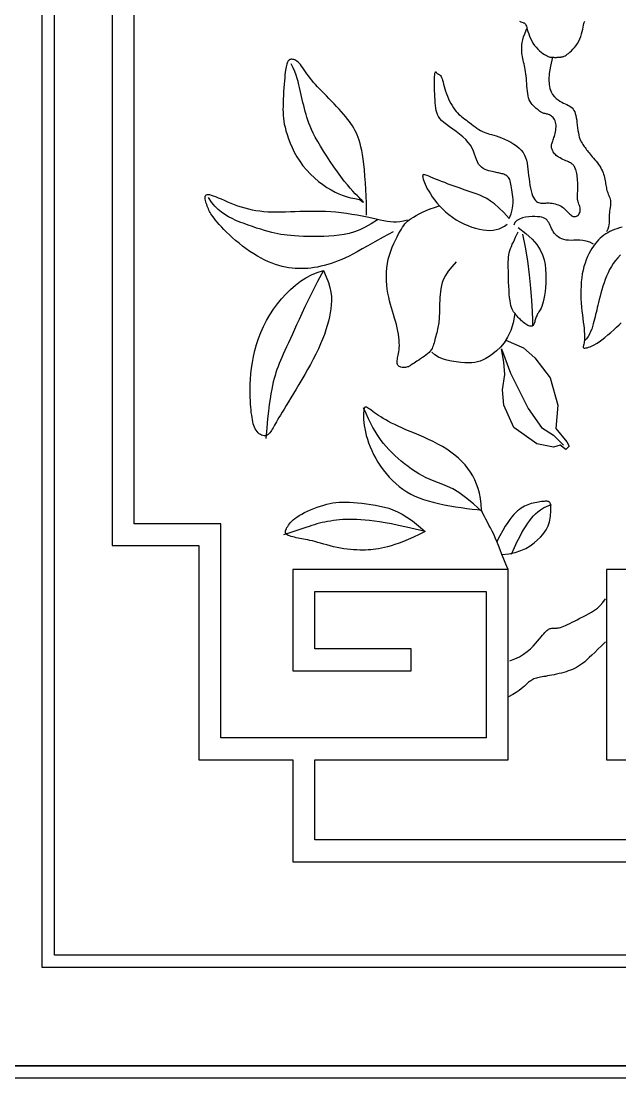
# Model space of a CAD drawing. Extents: x -66030 to 95157, y -13132 to 45879.
# Drawn here: x -26360 to -26171.2, y 31865.1 to 32198.7 of the extents above; entities that cross this region are included whole.
import ezdxf

# ---------------------------------------------------------------- set-up
doc = ezdxf.new("R2010")
doc.units = 0
doc.header["$LTSCALE"] = 100
doc.header["$MEASUREMENT"] = 0
for name, color, linetype in [('3', 11, 'CONTINUOUS'), ('4', 121, 'CONTINUOUS'), ('7', 105, 'CONTINUOUS')]:
    doc.layers.add(name, color=color, linetype=linetype)

msp = doc.modelspace()

# ---------------------------------------------------------------- linework, layer by layer
at = {"layer": '3', "color": 2}
msp.add_line((-66009.4, 31868.93), (90872.97, 31868.93), dxfattribs=at)
at = {"layer": '3'}
msp.add_lwpolyline([(-26380.33, 32792.15), (-26380.33, 31868.98), (-26003.03, 31868.98), (-26003.03, 32804.33)], dxfattribs=at)
msp.add_lwpolyline([(-26349.53, 31903.86), (-26349.53, 32585.08), (-26033.83, 32585.08), (-26033.83, 31903.86)], close=True, dxfattribs=at)
at = {"layer": '4'}
msp.add_lwpolyline([(-26384.18, 32793.48), (-26384.18, 31865.13), (-25999.18, 31865.13), (-25999.18, 32803.18)], dxfattribs=at)
msp.add_lwpolyline([(-26353.38, 31900.01), (-26353.38, 32588.93), (-26029.98, 32588.93), (-26029.98, 31900.01)], close=True, dxfattribs=at)
at = {"layer": '7'}
for points in [[(-26331.29, 32232.79), (-26331.29, 32033.12), (-26303.98, 32033.12), (-26303.98, 31965.48), (-26274.37, 31965.48), (-26274.37, 31933.28), (-26109, 31933.28), (-26109, 31965.48), (-26079.39, 31965.48), (-26079.39, 32033.12), (-26052.07, 32033.12), (-26052.07, 32232.79)], [(-26115.93, 31940.21), (-26267.44, 31940.21), (-26267.44, 31965.48), (-26206.45, 31965.48), (-26206.45, 32025.61), (-26274.37, 32025.61), (-26274.37, 31993.63), (-26237.02, 31993.63), (-26237.02, 32000.56), (-26267.44, 32000.56), (-26267.44, 32018.68), (-26213.38, 32018.68), (-26213.38, 31972.41), (-26297.05, 31972.41), (-26297.05, 32040.05), (-26324.36, 32040.05), (-26324.36, 32225.86)], [(-26206.05, 32136.34), (-26205.5, 32137.83), (-26205.13, 32139.15), (-26204.92, 32140.32), (-26204.83, 32141.37), (-26204.84, 32142.32), (-26204.91, 32143.17), (-26205.03, 32143.95), (-26205.15, 32144.68), (-26205.26, 32145.37), (-26205.36, 32146.03), (-26205.46, 32146.64), (-26205.56, 32147.21), (-26205.66, 32147.73), (-26205.79, 32148.21), (-26205.93, 32148.64), (-26206.11, 32149.01), (-26206.33, 32149.33), (-26206.57, 32149.61), (-26206.85, 32149.84), (-26207.14, 32150.03), (-26207.46, 32150.19), (-26207.78, 32150.32), (-26208.11, 32150.43), (-26208.44, 32150.52), (-26208.76, 32150.61), (-26209.09, 32150.68), (-26209.43, 32150.75), (-26209.78, 32150.82), (-26210.15, 32150.89), (-26210.55, 32150.97), (-26210.99, 32151.06), (-26211.46, 32151.16), (-26211.99, 32151.28), (-26212.54, 32151.43), (-26213.12, 32151.62), (-26213.7, 32151.85), (-26214.26, 32152.15), (-26214.79, 32152.53), (-26215.28, 32152.99), (-26215.71, 32153.55), (-26216.07, 32154.21), (-26216.38, 32154.96), (-26216.68, 32155.79), (-26216.99, 32156.67), (-26217.34, 32157.59), (-26217.77, 32158.53), (-26218.3, 32159.47), (-26218.97, 32160.4), (-26219.79, 32161.3), (-26220.73, 32162.17), (-26221.75, 32163), (-26222.81, 32163.8), (-26223.88, 32164.57), (-26224.92, 32165.31), (-26225.87, 32166.01), (-26226.71, 32166.68), (-26227.39, 32167.32), (-26227.94, 32167.94), (-26228.37, 32168.55), (-26228.69, 32169.18), (-26228.93, 32169.82), (-26229.1, 32170.5), (-26229.23, 32171.23), (-26229.32, 32172.03), (-26229.4, 32172.89), (-26229.48, 32173.81), (-26229.54, 32174.76), (-26229.58, 32175.72), (-26229.62, 32176.68), (-26229.65, 32177.61), (-26229.67, 32178.48), (-26229.67, 32179.29), (-26229.67, 32180.01), (-26229.65, 32180.63), (-26229.63, 32181.17), (-26229.59, 32181.62), (-26229.55, 32181.99), (-26229.5, 32182.27), (-26229.44, 32182.48), (-26229.38, 32182.6), (-26229.31, 32182.65), (-26229.24, 32182.64), (-26229.16, 32182.58), (-26229.07, 32182.49), (-26228.97, 32182.37), (-26228.87, 32182.24), (-26228.75, 32182.12), (-26228.62, 32182.02), (-26228.49, 32181.95), (-26228.34, 32181.89), (-26228.19, 32181.83), (-26228.04, 32181.75), (-26227.88, 32181.64), (-26227.72, 32181.47), (-26227.56, 32181.24), (-26227.4, 32180.92), (-26227.25, 32180.5), (-26227.1, 32179.99), (-26226.95, 32179.4), (-26226.78, 32178.74), (-26226.59, 32178.04), (-26226.39, 32177.3), (-26226.16, 32176.53), (-26225.89, 32175.74), (-26225.59, 32174.96), (-26225.25, 32174.19), (-26224.89, 32173.43), (-26224.5, 32172.69), (-26224.1, 32171.99), (-26223.67, 32171.33), (-26223.24, 32170.72), (-26222.81, 32170.17), (-26222.37, 32169.67), (-26221.93, 32169.23), (-26221.49, 32168.84), (-26221.03, 32168.47), (-26220.57, 32168.11), (-26220.09, 32167.76), (-26219.6, 32167.41), (-26219.08, 32167.03), (-26218.55, 32166.62), (-26218, 32166.19), (-26217.43, 32165.76), (-26216.86, 32165.32), (-26216.28, 32164.9), (-26215.7, 32164.5), (-26215.12, 32164.14), (-26214.55, 32163.83), (-26213.98, 32163.58), (-26213.42, 32163.36), (-26212.84, 32163.18), (-26212.24, 32163.01), (-26211.61, 32162.84), (-26210.92, 32162.65), (-26210.18, 32162.42), (-26209.37, 32162.15), (-26208.48, 32161.81), (-26207.54, 32161.41), (-26206.57, 32160.95), (-26205.6, 32160.44), (-26204.66, 32159.87), (-26203.77, 32159.26), (-26202.97, 32158.6), (-26202.27, 32157.9), (-26201.71, 32157.17), (-26201.26, 32156.39), (-26200.91, 32155.58), (-26200.64, 32154.73), (-26200.44, 32153.85), (-26200.29, 32152.93), (-26200.17, 32151.97), (-26200.06, 32150.99), (-26199.95, 32149.97), (-26199.83, 32148.94), (-26199.7, 32147.92), (-26199.55, 32146.92), (-26199.38, 32145.96), (-26199.19, 32145.07), (-26198.97, 32144.26), (-26198.72, 32143.55), (-26198.45, 32142.95), (-26198.14, 32142.47), (-26197.82, 32142.08), (-26197.48, 32141.78), (-26197.13, 32141.55), (-26196.79, 32141.39), (-26196.44, 32141.29), (-26196.11, 32141.23), (-26195.79, 32141.2), (-26195.48, 32141.19), (-26195.17, 32141.21), (-26194.86, 32141.23), (-26194.53, 32141.26), (-26194.19, 32141.28), (-26193.83, 32141.29), (-26193.43, 32141.28), (-26193, 32141.25), (-26192.54, 32141.19), (-26192.06, 32141.1), (-26191.57, 32140.98), (-26191.08, 32140.83), (-26190.6, 32140.66), (-26190.14, 32140.46), (-26189.71, 32140.24), (-26189.31, 32139.98), (-26188.95, 32139.71), (-26188.61, 32139.42), (-26188.3, 32139.13), (-26188.01, 32138.83), (-26187.74, 32138.53), (-26187.47, 32138.24), (-26187.21, 32137.97), (-26186.94, 32137.72), (-26186.68, 32137.5), (-26186.42, 32137.31), (-26186.16, 32137.15), (-26185.9, 32137.03), (-26185.64, 32136.97), (-26185.37, 32136.95), (-26185.11, 32136.98), (-26184.85, 32137.08), (-26184.6, 32137.23), (-26184.36, 32137.42), (-26184.14, 32137.67), (-26183.96, 32137.95), (-26183.81, 32138.26), (-26183.71, 32138.6), (-26183.66, 32138.96), (-26183.66, 32139.34), (-26183.72, 32139.73), (-26183.81, 32140.12), (-26183.93, 32140.52), (-26184.06, 32140.92), (-26184.19, 32141.3), (-26184.31, 32141.68), (-26184.41, 32142.04), (-26184.49, 32142.38), (-26184.53, 32142.71), (-26184.55, 32143.03), (-26184.55, 32143.36), (-26184.54, 32143.71), (-26184.52, 32144.08), (-26184.5, 32144.49), (-26184.47, 32144.94), (-26184.45, 32145.45), (-26184.44, 32146), (-26184.44, 32146.58), (-26184.44, 32147.17), (-26184.46, 32147.78), (-26184.49, 32148.38), (-26184.53, 32148.97), (-26184.59, 32149.54), (-26184.66, 32150.06), (-26184.75, 32150.55), (-26184.85, 32151), (-26184.97, 32151.42), (-26185.09, 32151.8), (-26185.23, 32152.14), (-26185.37, 32152.45), (-26185.52, 32152.73), (-26185.68, 32152.98), (-26185.84, 32153.2), (-26186.03, 32153.39), (-26186.23, 32153.57), (-26186.46, 32153.74), (-26186.73, 32153.91), (-26187.03, 32154.07), (-26187.38, 32154.24), (-26187.77, 32154.42), (-26188.2, 32154.61), (-26188.66, 32154.81), (-26189.13, 32155.03), (-26189.59, 32155.25), (-26190.05, 32155.48), (-26190.48, 32155.73), (-26190.87, 32155.99), (-26191.22, 32156.25), (-26191.52, 32156.53), (-26191.78, 32156.81), (-26192, 32157.09), (-26192.18, 32157.37), (-26192.34, 32157.65), (-26192.46, 32157.93), (-26192.56, 32158.19), (-26192.63, 32158.45), (-26192.69, 32158.7), (-26192.72, 32158.95), (-26192.73, 32159.19), (-26192.72, 32159.44), (-26192.69, 32159.69), (-26192.63, 32159.95), (-26192.56, 32160.23), (-26192.46, 32160.52), (-26192.35, 32160.83), (-26192.22, 32161.16), (-26192.09, 32161.51), (-26191.95, 32161.89), (-26191.81, 32162.3), (-26191.69, 32162.73), (-26191.57, 32163.19), (-26191.47, 32163.69), (-26191.39, 32164.2), (-26191.33, 32164.73), (-26191.31, 32165.26), (-26191.31, 32165.79), (-26191.36, 32166.29), (-26191.44, 32166.77), (-26191.57, 32167.2), (-26191.74, 32167.59), (-26191.96, 32167.94), (-26192.21, 32168.24), (-26192.49, 32168.49), (-26192.78, 32168.72), (-26193.07, 32168.9), (-26193.37, 32169.05), (-26193.66, 32169.18), (-26193.94, 32169.27), (-26194.2, 32169.35), (-26194.45, 32169.41), (-26194.69, 32169.46), (-26194.92, 32169.51), (-26195.14, 32169.56), (-26195.36, 32169.62), (-26195.58, 32169.7), (-26195.8, 32169.8), (-26196.02, 32169.92), (-26196.25, 32170.06), (-26196.48, 32170.22), (-26196.73, 32170.41), (-26196.99, 32170.62), (-26197.27, 32170.84), (-26197.56, 32171.1), (-26197.88, 32171.37), (-26198.2, 32171.67), (-26198.54, 32172.01), (-26198.86, 32172.38), (-26199.18, 32172.8), (-26199.47, 32173.28), (-26199.73, 32173.81), (-26199.95, 32174.41), (-26200.12, 32175.07), (-26200.25, 32175.8), (-26200.35, 32176.56), (-26200.43, 32177.36), (-26200.48, 32178.17), (-26200.53, 32178.98), (-26200.59, 32179.79), (-26200.64, 32180.57), (-26200.72, 32181.31), (-26200.8, 32182.02), (-26200.9, 32182.7), (-26201.01, 32183.35), (-26201.13, 32183.98), (-26201.26, 32184.58), (-26201.39, 32185.17), (-26201.52, 32185.74), (-26201.65, 32186.3), (-26201.77, 32186.86), (-26201.89, 32187.42), (-26201.99, 32187.99), (-26202.06, 32188.57), (-26202.12, 32189.18), (-26202.14, 32189.81), (-26202.13, 32190.48), (-26202.07, 32191.19), (-26201.96, 32191.95), (-26201.79, 32192.78), (-26201.53, 32193.69), (-26201.18, 32194.7), (-26200.72, 32195.81), (-26200.48, 32196.32)], [(-26202.81, 32198.7), (-26202.44, 32198.49), (-26202.11, 32198.33), (-26201.82, 32198.21), (-26201.59, 32198.13), (-26201.4, 32198.08), (-26201.25, 32198.03), (-26201.12, 32197.96), (-26201, 32197.85), (-26200.9, 32197.68), (-26200.79, 32197.43), (-26200.67, 32197.08), (-26200.52, 32196.61), (-26200.36, 32196.03), (-26200.16, 32195.38), (-26199.93, 32194.66), (-26199.66, 32193.92), (-26199.34, 32193.16), (-26198.98, 32192.4), (-26198.58, 32191.68), (-26198.11, 32191.01), (-26197.61, 32190.4), (-26197.08, 32189.84), (-26196.54, 32189.33), (-26196, 32188.88), (-26195.48, 32188.5), (-26194.99, 32188.17), (-26194.54, 32187.89), (-26194.15, 32187.68), (-26193.81, 32187.52), (-26193.51, 32187.41), (-26193.25, 32187.33), (-26193.01, 32187.28), (-26192.8, 32187.26), (-26192.59, 32187.25), (-26192.39, 32187.24), (-26192.18, 32187.24), (-26191.97, 32187.24), (-26191.76, 32187.23), (-26191.54, 32187.23), (-26191.34, 32187.23), (-26191.14, 32187.23), (-26190.94, 32187.24), (-26190.76, 32187.24), (-26190.58, 32187.25), (-26190.42, 32187.27), (-26190.27, 32187.29), (-26190.12, 32187.3), (-26189.98, 32187.32), (-26189.84, 32187.34), (-26189.7, 32187.36), (-26189.56, 32187.38), (-26189.42, 32187.4), (-26189.27, 32187.43), (-26189.1, 32187.47), (-26188.91, 32187.53), (-26188.69, 32187.63), (-26188.44, 32187.76), (-26188.14, 32187.95), (-26187.78, 32188.19), (-26187.38, 32188.5), (-26186.93, 32188.87), (-26186.45, 32189.3), (-26185.96, 32189.79), (-26185.47, 32190.34), (-26184.99, 32190.95), (-26184.54, 32191.6), (-26184.14, 32192.31), (-26183.8, 32193.06), (-26183.51, 32193.84), (-26183.26, 32194.63), (-26183.06, 32195.4), (-26182.89, 32196.13), (-26182.75, 32196.8), (-26182.63, 32197.38), (-26182.53, 32197.87), (-26182.44, 32198.23), (-26182.35, 32198.49), (-26182.26, 32198.67)], [(-26251.08, 32137.39), (-26251.1, 32139.29), (-26251.14, 32141.32), (-26251.22, 32143.42), (-26251.32, 32145.55), (-26251.45, 32147.66), (-26251.59, 32149.72), (-26251.76, 32151.68), (-26251.95, 32153.49), (-26252.16, 32155.12), (-26252.38, 32156.57), (-26252.61, 32157.88), (-26252.87, 32159.04), (-26253.14, 32160.09), (-26253.42, 32161.05), (-26253.73, 32161.92), (-26254.05, 32162.73), (-26254.38, 32163.49), (-26254.74, 32164.22), (-26255.13, 32164.93), (-26255.54, 32165.63), (-26256, 32166.32), (-26256.5, 32167.02), (-26257.05, 32167.74), (-26257.65, 32168.48), (-26258.31, 32169.26), (-26259.02, 32170.07), (-26259.77, 32170.9), (-26260.55, 32171.74), (-26261.34, 32172.59), (-26262.14, 32173.42), (-26262.93, 32174.25), (-26263.7, 32175.05), (-26264.45, 32175.82), (-26265.17, 32176.56), (-26265.87, 32177.28), (-26266.53, 32177.97), (-26267.17, 32178.66), (-26267.77, 32179.34), (-26268.34, 32180.01), (-26268.88, 32180.68), (-26269.39, 32181.36), (-26269.87, 32182.03), (-26270.32, 32182.69), (-26270.75, 32183.32), (-26271.16, 32183.92), (-26271.56, 32184.47), (-26271.94, 32184.96), (-26272.31, 32185.39), (-26272.68, 32185.75), (-26273.04, 32186.03), (-26273.39, 32186.25), (-26273.72, 32186.42), (-26274.04, 32186.53), (-26274.34, 32186.59), (-26274.62, 32186.62), (-26274.87, 32186.61), (-26275.1, 32186.58), (-26275.3, 32186.51), (-26275.48, 32186.41), (-26275.64, 32186.29), (-26275.79, 32186.12), (-26275.92, 32185.92), (-26276.04, 32185.68), (-26276.15, 32185.39), (-26276.26, 32185.06), (-26276.36, 32184.68), (-26276.46, 32184.24), (-26276.55, 32183.73), (-26276.64, 32183.14), (-26276.73, 32182.46), (-26276.82, 32181.68), (-26276.91, 32180.8), (-26277, 32179.81), (-26277.08, 32178.73), (-26277.16, 32177.59), (-26277.24, 32176.41), (-26277.3, 32175.21), (-26277.36, 32174.03), (-26277.4, 32172.88), (-26277.43, 32171.79), (-26277.44, 32170.79), (-26277.43, 32169.84), (-26277.39, 32168.93), (-26277.32, 32168.04), (-26277.19, 32167.13), (-26277.02, 32166.18), (-26276.79, 32165.17), (-26276.5, 32164.06), (-26276.14, 32162.86), (-26275.7, 32161.55), (-26275.18, 32160.18), (-26274.57, 32158.76), (-26273.87, 32157.31), (-26273.07, 32155.86), (-26272.16, 32154.42), (-26271.15, 32153.02), (-26270.03, 32151.68), (-26268.81, 32150.41), (-26267.54, 32149.21), (-26266.22, 32148.1), (-26264.88, 32147.09), (-26263.56, 32146.18), (-26262.26, 32145.39), (-26261.03, 32144.71), (-26259.87, 32144.16), (-26258.79, 32143.73), (-26257.81, 32143.39), (-26256.9, 32143.14), (-26256.09, 32142.94), (-26255.37, 32142.79), (-26254.75, 32142.67), (-26254.22, 32142.56), (-26253.79, 32142.45), (-26253.44, 32142.34), (-26253.16, 32142.22), (-26252.95, 32142.1), (-26252.78, 32141.99), (-26252.64, 32141.88), (-26252.53, 32141.78), (-26252.42, 32141.69), (-26252.31, 32141.61), (-26252.21, 32141.55), (-26252.13, 32141.52), (-26252.09, 32141.53), (-26252.1, 32141.59), (-26252.18, 32141.71), (-26252.34, 32141.89), (-26252.59, 32142.15), (-26252.95, 32142.51), (-26253.41, 32142.95), (-26253.98, 32143.51), (-26254.64, 32144.17), (-26255.38, 32144.97), (-26256.22, 32145.9), (-26257.13, 32146.97), (-26258.12, 32148.2), (-26259.18, 32149.58), (-26260.28, 32151.09), (-26261.4, 32152.69), (-26262.53, 32154.34), (-26263.62, 32156), (-26264.66, 32157.64), (-26265.63, 32159.21), (-26266.5, 32160.69), (-26267.24, 32162.04), (-26267.88, 32163.28), (-26268.42, 32164.41), (-26268.87, 32165.47), (-26269.26, 32166.46), (-26269.6, 32167.4), (-26269.89, 32168.32), (-26270.16, 32169.24), (-26270.42, 32170.16), (-26270.66, 32171.09), (-26270.9, 32172.02), (-26271.13, 32172.96), (-26271.35, 32173.91), (-26271.57, 32174.85), (-26271.78, 32175.79), (-26271.99, 32176.73), (-26272.2, 32177.67), (-26272.42, 32178.61), (-26272.67, 32179.58), (-26272.96, 32180.58), (-26273.3, 32181.62), (-26273.71, 32182.72), (-26274.21, 32183.9), (-26274.81, 32185.16)], [(-26192.44, 32187.25), (-26193.08, 32184.48), (-26193.44, 32182.15), (-26193.56, 32180.22), (-26193.48, 32178.64), (-26193.23, 32177.35), (-26192.85, 32176.32), (-26192.37, 32175.49), (-26191.83, 32174.81), (-26191.26, 32174.26), (-26190.68, 32173.79), (-26190.09, 32173.4), (-26189.51, 32173.08), (-26188.93, 32172.8), (-26188.38, 32172.55), (-26187.86, 32172.32), (-26187.38, 32172.08), (-26186.95, 32171.83), (-26186.56, 32171.56), (-26186.21, 32171.25), (-26185.91, 32170.9), (-26185.65, 32170.5), (-26185.42, 32170.03), (-26185.22, 32169.5), (-26185.05, 32168.89), (-26184.91, 32168.19), (-26184.79, 32167.43), (-26184.69, 32166.63), (-26184.59, 32165.8), (-26184.49, 32164.97), (-26184.38, 32164.16), (-26184.26, 32163.38), (-26184.12, 32162.67), (-26183.96, 32162.03), (-26183.77, 32161.47), (-26183.56, 32160.97), (-26183.34, 32160.52), (-26183.1, 32160.11), (-26182.86, 32159.74), (-26182.62, 32159.4), (-26182.38, 32159.07), (-26182.14, 32158.74), (-26181.9, 32158.42), (-26181.66, 32158.09), (-26181.41, 32157.76), (-26181.15, 32157.41), (-26180.86, 32157.06), (-26180.56, 32156.68), (-26180.23, 32156.28), (-26179.86, 32155.85), (-26179.47, 32155.4), (-26179.07, 32154.93), (-26178.67, 32154.44), (-26178.27, 32153.94), (-26177.89, 32153.42), (-26177.53, 32152.91), (-26177.2, 32152.38), (-26176.92, 32151.86), (-26176.67, 32151.34), (-26176.46, 32150.82), (-26176.28, 32150.31), (-26176.13, 32149.8), (-26176.01, 32149.29), (-26175.9, 32148.8), (-26175.8, 32148.31), (-26175.72, 32147.84), (-26175.65, 32147.38), (-26175.57, 32146.93), (-26175.5, 32146.48), (-26175.42, 32146.05), (-26175.33, 32145.63), (-26175.23, 32145.23), (-26175.11, 32144.83), (-26174.97, 32144.44), (-26174.81, 32144.06), (-26174.66, 32143.67), (-26174.5, 32143.28), (-26174.36, 32142.88), (-26174.25, 32142.45), (-26174.16, 32142), (-26174.12, 32141.52), (-26174.12, 32141), (-26174.16, 32140.45), (-26174.22, 32139.88), (-26174.31, 32139.3), (-26174.39, 32138.72), (-26174.48, 32138.14), (-26174.54, 32137.58), (-26174.58, 32137.04), (-26174.59, 32136.53), (-26174.58, 32136.03), (-26174.57, 32135.53), (-26174.59, 32134.99), (-26174.65, 32134.41), (-26174.79, 32133.76), (-26175.01, 32133.01), (-26175.34, 32132.16)], [(-26206.05, 32136.34), (-26207.78, 32138.23), (-26209.31, 32139.75), (-26210.69, 32140.95), (-26211.94, 32141.89), (-26213.12, 32142.63), (-26214.25, 32143.21), (-26215.37, 32143.69), (-26216.53, 32144.13), (-26217.73, 32144.57), (-26218.99, 32145.02), (-26220.27, 32145.47), (-26221.56, 32145.93), (-26222.84, 32146.38), (-26224.08, 32146.82), (-26225.28, 32147.25), (-26226.41, 32147.68), (-26227.46, 32148.08), (-26228.42, 32148.46), (-26229.29, 32148.82), (-26230.08, 32149.15), (-26230.78, 32149.44), (-26231.39, 32149.69), (-26231.91, 32149.9), (-26232.35, 32150.06), (-26232.7, 32150.16), (-26232.97, 32150.21), (-26233.16, 32150.2), (-26233.29, 32150.12), (-26233.36, 32149.99), (-26233.38, 32149.79), (-26233.35, 32149.52), (-26233.28, 32149.19), (-26233.17, 32148.78), (-26233.03, 32148.31), (-26232.84, 32147.77), (-26232.6, 32147.16), (-26232.29, 32146.49), (-26231.92, 32145.76), (-26231.48, 32144.97), (-26230.95, 32144.13), (-26230.34, 32143.23), (-26229.65, 32142.3), (-26228.88, 32141.34), (-26228.03, 32140.38), (-26227.11, 32139.42), (-26226.13, 32138.48), (-26225.08, 32137.59), (-26223.97, 32136.75), (-26222.81, 32135.98), (-26221.61, 32135.28), (-26220.38, 32134.66), (-26219.14, 32134.12), (-26217.9, 32133.65), (-26216.67, 32133.27), (-26215.47, 32132.98), (-26214.31, 32132.77), (-26213.21, 32132.65), (-26212.15, 32132.63), (-26211.14, 32132.7), (-26210.18, 32132.87), (-26209.27, 32133.14), (-26208.39, 32133.52), (-26207.55, 32134), (-26206.75, 32134.6)], [(-26242.7, 32132.16), (-26245.83, 32130.46), (-26248.46, 32129.02), (-26250.66, 32127.79), (-26252.5, 32126.75), (-26254.06, 32125.88), (-26255.4, 32125.14), (-26256.61, 32124.5), (-26257.74, 32123.94), (-26258.86, 32123.43), (-26259.99, 32122.96), (-26261.11, 32122.54), (-26262.22, 32122.16), (-26263.33, 32121.82), (-26264.42, 32121.53), (-26265.5, 32121.28), (-26266.55, 32121.06), (-26267.59, 32120.88), (-26268.61, 32120.74), (-26269.62, 32120.64), (-26270.61, 32120.58), (-26271.6, 32120.56), (-26272.59, 32120.57), (-26273.58, 32120.62), (-26274.58, 32120.71), (-26275.59, 32120.84), (-26276.61, 32121.01), (-26277.65, 32121.23), (-26278.7, 32121.5), (-26279.78, 32121.83), (-26280.87, 32122.22), (-26281.99, 32122.68), (-26283.13, 32123.21), (-26284.3, 32123.81), (-26285.49, 32124.48), (-26286.68, 32125.21), (-26287.87, 32125.99), (-26289.04, 32126.81), (-26290.19, 32127.66), (-26291.31, 32128.54), (-26292.38, 32129.43), (-26293.4, 32130.32), (-26294.36, 32131.21), (-26295.26, 32132.09), (-26296.1, 32132.94), (-26296.86, 32133.75), (-26297.56, 32134.52), (-26298.18, 32135.23), (-26298.72, 32135.88), (-26299.19, 32136.45), (-26299.58, 32136.96), (-26299.91, 32137.42), (-26300.18, 32137.85), (-26300.42, 32138.25), (-26300.63, 32138.63), (-26300.82, 32139.02), (-26300.99, 32139.42), (-26301.17, 32139.85), (-26301.33, 32140.29), (-26301.49, 32140.75), (-26301.64, 32141.2), (-26301.76, 32141.65), (-26301.87, 32142.08), (-26301.94, 32142.48), (-26301.98, 32142.85), (-26301.98, 32143.18), (-26301.94, 32143.46), (-26301.83, 32143.68), (-26301.66, 32143.84), (-26301.41, 32143.94), (-26301.08, 32143.96), (-26300.65, 32143.91), (-26300.12, 32143.78), (-26299.47, 32143.57), (-26298.73, 32143.28), (-26297.9, 32142.93), (-26296.99, 32142.54), (-26296.01, 32142.12), (-26294.99, 32141.68), (-26293.93, 32141.24), (-26292.85, 32140.82), (-26291.75, 32140.42), (-26290.64, 32140.05), (-26289.51, 32139.71), (-26288.36, 32139.41), (-26287.19, 32139.15), (-26285.98, 32138.92), (-26284.75, 32138.74), (-26283.48, 32138.61), (-26282.18, 32138.52), (-26280.83, 32138.48), (-26279.45, 32138.47), (-26278.04, 32138.49), (-26276.6, 32138.52), (-26275.12, 32138.57), (-26273.61, 32138.62), (-26272.08, 32138.67), (-26270.52, 32138.71), (-26268.93, 32138.73), (-26267.32, 32138.73), (-26265.7, 32138.7), (-26264.05, 32138.65), (-26262.39, 32138.56), (-26260.73, 32138.43), (-26259.05, 32138.26), (-26257.37, 32138.04), (-26255.7, 32137.78), (-26254.06, 32137.5), (-26252.46, 32137.19), (-26250.92, 32136.88), (-26249.45, 32136.57), (-26248.07, 32136.27), (-26246.8, 32135.99), (-26245.65, 32135.75), (-26244.58, 32135.55), (-26243.57, 32135.41), (-26242.58, 32135.34), (-26241.58, 32135.35), (-26240.53, 32135.46), (-26239.41, 32135.67), (-26238.17, 32135.99)], [(-26247.59, 32135.99), (-26249.61, 32134.69), (-26251.48, 32133.64), (-26253.25, 32132.8), (-26254.93, 32132.16), (-26256.55, 32131.67), (-26258.14, 32131.32), (-26259.72, 32131.08), (-26261.32, 32130.91), (-26262.95, 32130.79), (-26264.6, 32130.71), (-26266.26, 32130.67), (-26267.89, 32130.67), (-26269.48, 32130.69), (-26271, 32130.73), (-26272.44, 32130.8), (-26273.77, 32130.88), (-26274.97, 32130.97), (-26276.07, 32131.08), (-26277.1, 32131.21), (-26278.08, 32131.36), (-26279.04, 32131.54), (-26280.01, 32131.75), (-26281.01, 32131.99), (-26282.09, 32132.28), (-26283.24, 32132.6), (-26284.47, 32132.97), (-26285.75, 32133.37), (-26287.07, 32133.8), (-26288.4, 32134.27), (-26289.73, 32134.76), (-26291.03, 32135.26), (-26292.29, 32135.79), (-26293.5, 32136.34), (-26294.65, 32136.93), (-26295.75, 32137.58), (-26296.83, 32138.34), (-26297.88, 32139.23), (-26298.92, 32140.28), (-26299.95, 32141.52), (-26300.99, 32142.97)], [(-26222.81, 32122.74), (-26224.21, 32121.14), (-26225.32, 32119.7), (-26226.15, 32118.41), (-26226.77, 32117.25), (-26227.2, 32116.17), (-26227.48, 32115.17), (-26227.66, 32114.21), (-26227.78, 32113.27), (-26227.87, 32112.33), (-26227.93, 32111.4), (-26227.98, 32110.48), (-26228.02, 32109.57), (-26228.04, 32108.7), (-26228.06, 32107.87), (-26228.08, 32107.09), (-26228.1, 32106.36), (-26228.13, 32105.69), (-26228.16, 32105.08), (-26228.2, 32104.51), (-26228.25, 32103.97), (-26228.31, 32103.46), (-26228.38, 32102.96), (-26228.47, 32102.45), (-26228.57, 32101.94), (-26228.68, 32101.41), (-26228.81, 32100.86), (-26228.95, 32100.3), (-26229.1, 32099.74), (-26229.25, 32099.18), (-26229.39, 32098.63), (-26229.54, 32098.1), (-26229.67, 32097.58), (-26229.8, 32097.09), (-26229.93, 32096.63), (-26230.07, 32096.18), (-26230.23, 32095.75), (-26230.43, 32095.33), (-26230.68, 32094.92), (-26230.98, 32094.51), (-26231.36, 32094.09), (-26231.81, 32093.68), (-26232.33, 32093.26), (-26232.88, 32092.85), (-26233.47, 32092.45), (-26234.06, 32092.06), (-26234.63, 32091.68), (-26235.17, 32091.34), (-26235.66, 32091.01), (-26236.09, 32090.73), (-26236.46, 32090.47), (-26236.78, 32090.24), (-26237.07, 32090.04), (-26237.34, 32089.87), (-26237.6, 32089.72), (-26237.87, 32089.6), (-26238.17, 32089.5), (-26238.49, 32089.43), (-26238.83, 32089.38), (-26239.18, 32089.35), (-26239.54, 32089.35), (-26239.89, 32089.38), (-26240.22, 32089.45), (-26240.52, 32089.54), (-26240.78, 32089.68), (-26241, 32089.85), (-26241.17, 32090.06), (-26241.29, 32090.3), (-26241.38, 32090.57), (-26241.43, 32090.88), (-26241.44, 32091.21), (-26241.42, 32091.56), (-26241.36, 32091.94), (-26241.29, 32092.35), (-26241.19, 32092.78), (-26241.09, 32093.25), (-26240.98, 32093.75), (-26240.88, 32094.31), (-26240.8, 32094.91), (-26240.75, 32095.57), (-26240.72, 32096.3), (-26240.75, 32097.1), (-26240.81, 32097.96), (-26240.91, 32098.87), (-26241.05, 32099.83), (-26241.23, 32100.82), (-26241.44, 32101.84), (-26241.68, 32102.87), (-26241.95, 32103.92), (-26242.24, 32104.96), (-26242.56, 32106.02), (-26242.88, 32107.08), (-26243.2, 32108.17), (-26243.52, 32109.27), (-26243.82, 32110.41), (-26244.09, 32111.59), (-26244.33, 32112.81), (-26244.53, 32114.07), (-26244.67, 32115.38), (-26244.77, 32116.71), (-26244.8, 32118.07), (-26244.76, 32119.43), (-26244.66, 32120.8), (-26244.48, 32122.16), (-26244.22, 32123.5), (-26243.87, 32124.81), (-26243.45, 32126.09), (-26242.99, 32127.32), (-26242.48, 32128.48), (-26241.97, 32129.58), (-26241.45, 32130.59), (-26240.95, 32131.52), (-26240.49, 32132.33), (-26240.08, 32133.04), (-26239.7, 32133.66), (-26239.34, 32134.19), (-26238.96, 32134.67), (-26238.56, 32135.11), (-26238.11, 32135.52), (-26237.59, 32135.94), (-26236.97, 32136.37), (-26236.25, 32136.84), (-26235.42, 32137.33), (-26234.48, 32137.83), (-26233.44, 32138.35), (-26232.28, 32138.87), (-26231.03, 32139.38), (-26229.67, 32139.88), (-26228.22, 32140.35)], [(-26179.53, 32128.32), (-26180.68, 32128.87), (-26181.78, 32129.22), (-26182.84, 32129.43), (-26183.84, 32129.52), (-26184.8, 32129.53), (-26185.7, 32129.5), (-26186.55, 32129.47), (-26187.35, 32129.49), (-26188.1, 32129.57), (-26188.8, 32129.72), (-26189.44, 32129.93), (-26190.03, 32130.21), (-26190.57, 32130.53), (-26191.05, 32130.9), (-26191.48, 32131.31), (-26191.86, 32131.75), (-26192.18, 32132.22), (-26192.46, 32132.71), (-26192.71, 32133.21), (-26192.94, 32133.7), (-26193.15, 32134.18), (-26193.37, 32134.65), (-26193.59, 32135.08), (-26193.84, 32135.47), (-26194.12, 32135.82), (-26194.44, 32136.12), (-26194.82, 32136.37), (-26195.27, 32136.58), (-26195.79, 32136.74), (-26196.4, 32136.86), (-26197.11, 32136.94), (-26197.94, 32136.98), (-26198.88, 32136.98), (-26199.88, 32136.92), (-26200.92, 32136.79), (-26201.92, 32136.55), (-26202.85, 32136.2), (-26203.64, 32135.72), (-26204.27, 32135.07), (-26204.66, 32134.25)], [(-26203.26, 32133.55), (-26200.8, 32131.65), (-26198.86, 32129.84), (-26197.37, 32128.12), (-26196.29, 32126.48), (-26195.53, 32124.89), (-26195.04, 32123.34), (-26194.75, 32121.83), (-26194.59, 32120.33), (-26194.52, 32118.84), (-26194.51, 32117.38), (-26194.55, 32115.95), (-26194.64, 32114.58), (-26194.78, 32113.29), (-26194.95, 32112.1), (-26195.14, 32111.02), (-26195.35, 32110.08), (-26195.57, 32109.28), (-26195.8, 32108.61), (-26196.04, 32108.06), (-26196.27, 32107.59), (-26196.49, 32107.2), (-26196.71, 32106.86), (-26196.91, 32106.54), (-26197.1, 32106.24), (-26197.26, 32105.93), (-26197.4, 32105.61), (-26197.53, 32105.29), (-26197.65, 32104.97), (-26197.75, 32104.65), (-26197.85, 32104.34), (-26197.94, 32104.03), (-26198.03, 32103.74), (-26198.11, 32103.47), (-26198.21, 32103.21), (-26198.31, 32102.98), (-26198.42, 32102.78), (-26198.55, 32102.61), (-26198.7, 32102.48), (-26198.87, 32102.39), (-26199.07, 32102.35), (-26199.31, 32102.35), (-26199.57, 32102.4), (-26199.86, 32102.49), (-26200.16, 32102.62), (-26200.49, 32102.79), (-26200.82, 32103), (-26201.17, 32103.24), (-26201.52, 32103.51), (-26201.87, 32103.81), (-26202.21, 32104.12), (-26202.55, 32104.46), (-26202.89, 32104.81), (-26203.22, 32105.17), (-26203.54, 32105.53), (-26203.84, 32105.89), (-26204.13, 32106.24), (-26204.41, 32106.59), (-26204.67, 32106.94), (-26204.91, 32107.33), (-26205.13, 32107.77), (-26205.33, 32108.27), (-26205.52, 32108.87), (-26205.68, 32109.58), (-26205.82, 32110.42), (-26205.94, 32111.41), (-26206.04, 32112.52), (-26206.13, 32113.71), (-26206.19, 32114.96), (-26206.25, 32116.23), (-26206.29, 32117.49), (-26206.32, 32118.7), (-26206.34, 32119.84), (-26206.36, 32120.88), (-26206.37, 32121.82), (-26206.36, 32122.68), (-26206.33, 32123.47), (-26206.27, 32124.21), (-26206.18, 32124.91), (-26206.05, 32125.58), (-26205.88, 32126.23), (-26205.66, 32126.89), (-26205.4, 32127.55), (-26205.1, 32128.23), (-26204.77, 32128.93), (-26204.41, 32129.67), (-26204.04, 32130.45), (-26203.65, 32131.28), (-26203.26, 32132.16)], [(-26170.44, 32133.65), (-26171.29, 32133.41), (-26172.1, 32133.15), (-26172.87, 32132.86), (-26173.61, 32132.56), (-26174.32, 32132.23), (-26174.99, 32131.87), (-26175.63, 32131.48), (-26176.24, 32131.07), (-26176.82, 32130.62), (-26177.38, 32130.13), (-26177.92, 32129.59), (-26178.45, 32129.01), (-26178.96, 32128.37), (-26179.47, 32127.68), (-26179.97, 32126.94), (-26180.45, 32126.13), (-26180.92, 32125.26), (-26181.37, 32124.34), (-26181.78, 32123.35), (-26182.16, 32122.32), (-26182.5, 32121.22), (-26182.78, 32120.07), (-26183.02, 32118.87), (-26183.2, 32117.62), (-26183.34, 32116.34), (-26183.42, 32115.03), (-26183.47, 32113.71), (-26183.47, 32112.37), (-26183.44, 32111.04), (-26183.37, 32109.73), (-26183.26, 32108.43), (-26183.14, 32107.17), (-26183, 32105.94), (-26182.85, 32104.77), (-26182.71, 32103.65), (-26182.57, 32102.59), (-26182.46, 32101.61), (-26182.38, 32100.72), (-26182.33, 32099.92), (-26182.32, 32099.2), (-26182.33, 32098.56), (-26182.36, 32098), (-26182.41, 32097.51), (-26182.48, 32097.09), (-26182.54, 32096.73), (-26182.61, 32096.42), (-26182.67, 32096.16), (-26182.72, 32095.95), (-26182.74, 32095.78), (-26182.73, 32095.65), (-26182.68, 32095.56), (-26182.59, 32095.5), (-26182.43, 32095.48), (-26182.2, 32095.49), (-26181.9, 32095.53), (-26181.53, 32095.6), (-26181.08, 32095.73), (-26180.55, 32095.91), (-26179.95, 32096.17), (-26179.28, 32096.5), (-26178.54, 32096.93), (-26177.72, 32097.47), (-26176.84, 32098.11), (-26175.91, 32098.83), (-26174.96, 32099.62), (-26174.01, 32100.43), (-26173.09, 32101.25), (-26172.22, 32102.03), (-26171.42, 32102.76), (-26170.72, 32103.41)], [(-26201.87, 32131.46), (-26201.03, 32127.36), (-26200.34, 32123.02), (-26199.8, 32118.63), (-26199.38, 32114.38), (-26199.07, 32110.45), (-26198.87, 32107.04), (-26198.76, 32104.34), (-26198.72, 32102.52)], [(-26170.94, 32124.85), (-26171.79, 32123.97), (-26172.55, 32123.08), (-26173.23, 32122.16), (-26173.84, 32121.21), (-26174.39, 32120.24), (-26174.88, 32119.24), (-26175.34, 32118.21), (-26175.76, 32117.15), (-26176.15, 32116.07), (-26176.51, 32114.99), (-26176.84, 32113.9), (-26177.14, 32112.84), (-26177.42, 32111.81), (-26177.67, 32110.83), (-26177.9, 32109.9), (-26178.11, 32109.04), (-26178.3, 32108.24), (-26178.48, 32107.48), (-26178.65, 32106.75), (-26178.82, 32106.04), (-26178.99, 32105.33), (-26179.16, 32104.6), (-26179.35, 32103.86), (-26179.56, 32103.08), (-26179.79, 32102.28), (-26180.06, 32101.47), (-26180.38, 32100.66), (-26180.75, 32099.88), (-26181.19, 32099.13), (-26181.71, 32098.44), (-26182.32, 32097.81)], [(-26264.69, 32119.96), (-26263.77, 32117.97), (-26263.08, 32116.19), (-26262.61, 32114.57), (-26262.31, 32113.08), (-26262.16, 32111.7), (-26262.14, 32110.39), (-26262.22, 32109.13), (-26262.37, 32107.87), (-26262.56, 32106.59), (-26262.81, 32105.29), (-26263.11, 32103.96), (-26263.46, 32102.6), (-26263.88, 32101.2), (-26264.37, 32099.77), (-26264.93, 32098.29), (-26265.56, 32096.77), (-26266.28, 32095.2), (-26267.06, 32093.59), (-26267.9, 32091.97), (-26268.78, 32090.33), (-26269.68, 32088.7), (-26270.6, 32087.09), (-26271.52, 32085.51), (-26272.43, 32083.98), (-26273.31, 32082.51), (-26274.16, 32081.1), (-26274.96, 32079.77), (-26275.73, 32078.51), (-26276.45, 32077.33), (-26277.11, 32076.24), (-26277.71, 32075.24), (-26278.25, 32074.34), (-26278.71, 32073.54), (-26279.12, 32072.83), (-26279.48, 32072.2), (-26279.79, 32071.64), (-26280.07, 32071.14), (-26280.32, 32070.68), (-26280.57, 32070.26), (-26280.81, 32069.86), (-26281.05, 32069.48), (-26281.3, 32069.11), (-26281.56, 32068.77), (-26281.83, 32068.47), (-26282.12, 32068.21), (-26282.42, 32068), (-26282.74, 32067.85), (-26283.07, 32067.77), (-26283.43, 32067.76), (-26283.81, 32067.83), (-26284.19, 32067.96), (-26284.57, 32068.16), (-26284.94, 32068.42), (-26285.29, 32068.73), (-26285.62, 32069.1), (-26285.92, 32069.51), (-26286.19, 32069.97), (-26286.42, 32070.47), (-26286.62, 32071.01), (-26286.8, 32071.6), (-26286.95, 32072.22), (-26287.09, 32072.89), (-26287.21, 32073.59), (-26287.32, 32074.34), (-26287.43, 32075.12), (-26287.52, 32075.95), (-26287.61, 32076.85), (-26287.68, 32077.81), (-26287.74, 32078.85), (-26287.78, 32079.99), (-26287.8, 32081.23), (-26287.79, 32082.59), (-26287.75, 32084.06), (-26287.67, 32085.65), (-26287.55, 32087.33), (-26287.36, 32089.09), (-26287.11, 32090.91), (-26286.77, 32092.78), (-26286.34, 32094.68), (-26285.81, 32096.59), (-26285.16, 32098.51), (-26284.41, 32100.42), (-26283.55, 32102.3), (-26282.59, 32104.15), (-26281.54, 32105.96), (-26280.4, 32107.72), (-26279.17, 32109.41), (-26277.87, 32111.04), (-26276.49, 32112.57), (-26275.04, 32114.01), (-26273.51, 32115.34), (-26271.9, 32116.55), (-26270.22, 32117.63), (-26268.46, 32118.57), (-26266.61, 32119.34), (-26264.69, 32119.96)], [(-26264.69, 32119.96), (-26266.51, 32116.52), (-26268.07, 32113.49), (-26269.41, 32110.82), (-26270.55, 32108.47), (-26271.52, 32106.39), (-26272.37, 32104.53), (-26273.13, 32102.85), (-26273.83, 32101.3), (-26274.49, 32099.84), (-26275.12, 32098.45), (-26275.73, 32097.14), (-26276.3, 32095.9), (-26276.84, 32094.72), (-26277.34, 32093.6), (-26277.81, 32092.54), (-26278.25, 32091.54), (-26278.64, 32090.58), (-26279.01, 32089.65), (-26279.34, 32088.73), (-26279.65, 32087.81), (-26279.94, 32086.86), (-26280.22, 32085.87), (-26280.49, 32084.82), (-26280.75, 32083.69), (-26281.01, 32082.46), (-26281.27, 32081.08), (-26281.53, 32079.5), (-26281.79, 32077.68), (-26282.06, 32075.56), (-26282.32, 32073.1), (-26282.58, 32070.25), (-26282.84, 32066.96)], [(-26204.31, 32106.36), (-26204.84, 32103.45), (-26205.61, 32100.97), (-26206.58, 32098.89), (-26207.68, 32097.15), (-26208.86, 32095.72), (-26210.08, 32094.55), (-26211.27, 32093.61), (-26212.39, 32092.85), (-26213.41, 32092.23), (-26214.33, 32091.74), (-26215.2, 32091.36), (-26216.06, 32091.09), (-26216.93, 32090.92), (-26217.86, 32090.82), (-26218.89, 32090.8), (-26220.04, 32090.84), (-26221.35, 32090.93), (-26222.77, 32091.09), (-26224.24, 32091.32), (-26225.71, 32091.65), (-26227.13, 32092.08), (-26228.43, 32092.63), (-26229.57, 32093.32), (-26230.49, 32094.15)], [(-26207.13, 32098.02), (-26201.52, 32095.55), (-26198.03, 32092.41), (-26193.14, 32086.13), (-26190.7, 32077.42), (-26191.39, 32070.09), (-26187.9, 32065.91), (-26187.21, 32064.51), (-26188.25, 32063.47), (-26190, 32064.86), (-26192.09, 32064.17), (-26197.33, 32065.21), (-26204.66, 32070.44), (-26207.8, 32077.42), (-26208.15, 32082.3), (-26207.45, 32087.18), (-26207.8, 32091.01), (-26208.5, 32095.2), (-26205.7, 32087.53), (-26200.12, 32076.37), (-26195.93, 32070.44), (-26192.09, 32068), (-26188.95, 32064.86)], [(-26214.57, 32043.82), (-26217.38, 32046.36), (-26219.84, 32048.35), (-26221.99, 32049.86), (-26223.88, 32051), (-26225.55, 32051.83), (-26227.05, 32052.46), (-26228.43, 32052.97), (-26229.73, 32053.44), (-26230.99, 32053.96), (-26232.22, 32054.53), (-26233.43, 32055.14), (-26234.61, 32055.81), (-26235.76, 32056.52), (-26236.88, 32057.27), (-26237.98, 32058.06), (-26239.06, 32058.89), (-26240.11, 32059.74), (-26241.14, 32060.63), (-26242.13, 32061.54), (-26243.09, 32062.47), (-26244, 32063.42), (-26244.87, 32064.37), (-26245.68, 32065.33), (-26246.43, 32066.28), (-26247.13, 32067.24), (-26247.78, 32068.22), (-26248.41, 32069.27), (-26249.05, 32070.42), (-26249.71, 32071.69), (-26250.43, 32073.13), (-26251.21, 32074.77), (-26252.09, 32076.64)], [(-26214.77, 32044.33), (-26214.94, 32046.25), (-26215.18, 32048.01), (-26215.49, 32049.64), (-26215.88, 32051.16), (-26216.35, 32052.57), (-26216.9, 32053.89), (-26217.54, 32055.14), (-26218.27, 32056.34), (-26219.09, 32057.5), (-26220.01, 32058.61), (-26221.01, 32059.69), (-26222.09, 32060.72), (-26223.25, 32061.71), (-26224.48, 32062.65), (-26225.79, 32063.54), (-26227.15, 32064.39), (-26228.58, 32065.18), (-26230.05, 32065.94), (-26231.54, 32066.65), (-26233.04, 32067.32), (-26234.52, 32067.96), (-26235.97, 32068.57), (-26237.37, 32069.15), (-26238.7, 32069.71), (-26239.95, 32070.26), (-26241.11, 32070.79), (-26242.19, 32071.31), (-26243.2, 32071.81), (-26244.13, 32072.31), (-26245.01, 32072.79), (-26245.82, 32073.27), (-26246.58, 32073.74), (-26247.29, 32074.2), (-26247.95, 32074.65), (-26248.55, 32075.08), (-26249.1, 32075.47), (-26249.61, 32075.84), (-26250.05, 32076.16), (-26250.45, 32076.43), (-26250.79, 32076.64), (-26251.07, 32076.78), (-26251.3, 32076.85), (-26251.49, 32076.85), (-26251.64, 32076.77), (-26251.76, 32076.6), (-26251.85, 32076.35), (-26251.92, 32076.01), (-26251.97, 32075.57), (-26252.01, 32075.03), (-26252.03, 32074.4), (-26252.03, 32073.69), (-26251.99, 32072.89), (-26251.92, 32072.01), (-26251.81, 32071.07), (-26251.65, 32070.06), (-26251.44, 32069), (-26251.16, 32067.89), (-26250.83, 32066.74), (-26250.43, 32065.55), (-26249.96, 32064.34), (-26249.44, 32063.12), (-26248.85, 32061.88), (-26248.19, 32060.65), (-26247.47, 32059.42), (-26246.68, 32058.21), (-26245.83, 32057.02), (-26244.92, 32055.87), (-26243.95, 32054.76), (-26242.93, 32053.7), (-26241.86, 32052.7), (-26240.75, 32051.76), (-26239.59, 32050.9), (-26238.39, 32050.12), (-26237.15, 32049.41), (-26235.86, 32048.78), (-26234.5, 32048.21), (-26233.08, 32047.69), (-26231.59, 32047.22), (-26230.02, 32046.79), (-26228.37, 32046.4), (-26226.63, 32046.04), (-26224.83, 32045.7), (-26223.01, 32045.4), (-26221.2, 32045.12), (-26219.44, 32044.88), (-26217.76, 32044.66), (-26216.19, 32044.48), (-26214.77, 32044.33)], [(-26232.54, 32037.58), (-26234.47, 32036.59), (-26236.25, 32035.74), (-26237.9, 32035.01), (-26239.42, 32034.39), (-26240.83, 32033.86), (-26242.13, 32033.43), (-26243.32, 32033.07), (-26244.42, 32032.76), (-26245.43, 32032.51), (-26246.38, 32032.3), (-26247.27, 32032.13), (-26248.12, 32031.99), (-26248.94, 32031.89), (-26249.76, 32031.81), (-26250.59, 32031.76), (-26251.44, 32031.73), (-26252.32, 32031.71), (-26253.24, 32031.72), (-26254.19, 32031.75), (-26255.18, 32031.8), (-26256.18, 32031.88), (-26257.21, 32031.99), (-26258.25, 32032.14), (-26259.31, 32032.32), (-26260.38, 32032.54), (-26261.46, 32032.78), (-26262.52, 32033.05), (-26263.56, 32033.33), (-26264.58, 32033.62), (-26265.56, 32033.89), (-26266.49, 32034.15), (-26267.37, 32034.39), (-26268.18, 32034.6), (-26268.94, 32034.77), (-26269.64, 32034.93), (-26270.3, 32035.06), (-26270.93, 32035.18), (-26271.53, 32035.3), (-26272.12, 32035.41), (-26272.7, 32035.51), (-26273.28, 32035.63), (-26273.84, 32035.75), (-26274.38, 32035.88), (-26274.89, 32036.02), (-26275.36, 32036.18), (-26275.76, 32036.35), (-26276.11, 32036.55), (-26276.37, 32036.76), (-26276.55, 32036.99), (-26276.65, 32037.24), (-26276.67, 32037.52), (-26276.63, 32037.81), (-26276.53, 32038.13), (-26276.38, 32038.46), (-26276.19, 32038.81), (-26275.96, 32039.18), (-26275.7, 32039.57), (-26275.4, 32039.97), (-26275.06, 32040.38), (-26274.66, 32040.81), (-26274.2, 32041.25), (-26273.67, 32041.7), (-26273.05, 32042.15), (-26272.34, 32042.61), (-26271.54, 32043.08), (-26270.66, 32043.55), (-26269.71, 32044.01), (-26268.71, 32044.45), (-26267.68, 32044.87), (-26266.64, 32045.26), (-26265.6, 32045.62), (-26264.59, 32045.93), (-26263.6, 32046.19), (-26262.64, 32046.41), (-26261.69, 32046.58), (-26260.73, 32046.7), (-26259.74, 32046.79), (-26258.71, 32046.83), (-26257.63, 32046.84), (-26256.47, 32046.82), (-26255.23, 32046.75), (-26253.92, 32046.66), (-26252.55, 32046.53), (-26251.14, 32046.36), (-26249.71, 32046.15), (-26248.28, 32045.9), (-26246.85, 32045.61), (-26245.45, 32045.28), (-26244.09, 32044.89), (-26242.74, 32044.42), (-26241.35, 32043.83), (-26239.89, 32043.07), (-26238.32, 32042.11), (-26236.59, 32040.9), (-26234.68, 32039.41), (-26232.54, 32037.58)], [(-26208.37, 32030.36), (-26206.21, 32030.53), (-26204.24, 32030.94), (-26202.46, 32031.53), (-26200.86, 32032.26), (-26199.45, 32033.1), (-26198.21, 32033.99), (-26197.14, 32034.9), (-26196.24, 32035.78), (-26195.49, 32036.6), (-26194.89, 32037.36), (-26194.41, 32038.07), (-26194.05, 32038.74), (-26193.76, 32039.38), (-26193.55, 32039.99), (-26193.4, 32040.6), (-26193.28, 32041.19), (-26193.17, 32041.79), (-26193.09, 32042.39), (-26193.02, 32042.98), (-26192.96, 32043.55), (-26192.93, 32044.09), (-26192.91, 32044.59), (-26192.91, 32045.05), (-26192.92, 32045.45), (-26192.95, 32045.8), (-26193, 32046.09), (-26193.06, 32046.34), (-26193.13, 32046.53), (-26193.22, 32046.69), (-26193.33, 32046.82), (-26193.44, 32046.92), (-26193.57, 32046.99), (-26193.71, 32047.05), (-26193.87, 32047.09), (-26194.05, 32047.12), (-26194.25, 32047.13), (-26194.49, 32047.13), (-26194.77, 32047.12), (-26195.09, 32047.09), (-26195.47, 32047.05), (-26195.89, 32047), (-26196.37, 32046.94), (-26196.88, 32046.86), (-26197.41, 32046.77), (-26197.97, 32046.66), (-26198.54, 32046.54), (-26199.11, 32046.39), (-26199.67, 32046.22), (-26200.22, 32046.03), (-26200.76, 32045.82), (-26201.28, 32045.56), (-26201.81, 32045.27), (-26202.34, 32044.92), (-26202.88, 32044.52), (-26203.43, 32044.06), (-26204, 32043.53), (-26204.59, 32042.92), (-26205.2, 32042.22), (-26205.86, 32041.38), (-26206.56, 32040.39), (-26207.32, 32039.23), (-26208.13, 32037.86), (-26209.01, 32036.26), (-26209.96, 32034.4)], [(-26205.35, 32030.42), (-26204.4, 32032.54), (-26203.54, 32034.37), (-26202.76, 32035.92), (-26202.04, 32037.26), (-26201.37, 32038.4), (-26200.75, 32039.38), (-26200.16, 32040.25), (-26199.58, 32041.05), (-26199.02, 32041.79), (-26198.43, 32042.5), (-26197.79, 32043.17), (-26197.06, 32043.81), (-26196.23, 32044.42), (-26195.25, 32045), (-26194.1, 32045.56), (-26192.74, 32046.11)], [(-26206.45, 32025.61), (-26207.14, 32027.27), (-26207.78, 32028.85), (-26208.37, 32030.36), (-26208.93, 32031.78), (-26209.45, 32033.13), (-26209.96, 32034.4), (-26210.46, 32035.59), (-26210.95, 32036.7), (-26211.46, 32037.72), (-26211.96, 32038.69), (-26212.47, 32039.61), (-26212.96, 32040.51), (-26213.45, 32041.42), (-26213.92, 32042.34), (-26214.36, 32043.3), (-26214.77, 32044.33)], [(-26232.54, 32037.58), (-26235.69, 32038.33), (-26238.49, 32038.96), (-26240.98, 32039.5), (-26243.2, 32039.95), (-26245.19, 32040.32), (-26246.97, 32040.62), (-26248.6, 32040.86), (-26250.1, 32041.05), (-26251.52, 32041.19), (-26252.85, 32041.3), (-26254.11, 32041.37), (-26255.31, 32041.41), (-26256.45, 32041.41), (-26257.55, 32041.38), (-26258.6, 32041.33), (-26259.61, 32041.25), (-26260.6, 32041.15), (-26261.55, 32041.03), (-26262.48, 32040.89), (-26263.39, 32040.74), (-26264.26, 32040.56), (-26265.11, 32040.37), (-26265.93, 32040.17), (-26266.72, 32039.95), (-26267.49, 32039.72), (-26268.3, 32039.47), (-26269.2, 32039.17), (-26270.26, 32038.81), (-26271.54, 32038.39), (-26273.11, 32037.87), (-26275.01, 32037.25), (-26277.32, 32036.52)], [(-26109, 32025.61), (-26175.33, 32025.61), (-26175.33, 31965.48), (-26115.93, 31965.48)], [(-26205.89, 31996.76), (-26204.26, 31997.35), (-26202.81, 31998.05), (-26201.52, 31998.83), (-26200.4, 31999.67), (-26199.41, 32000.52), (-26198.54, 32001.38), (-26197.79, 32002.2), (-26197.12, 32002.97), (-26196.54, 32003.66), (-26196.03, 32004.28), (-26195.57, 32004.81), (-26195.17, 32005.28), (-26194.81, 32005.68), (-26194.49, 32006.02), (-26194.2, 32006.3), (-26193.93, 32006.52), (-26193.67, 32006.7), (-26193.41, 32006.83), (-26193.16, 32006.92), (-26192.92, 32006.99), (-26192.67, 32007.03), (-26192.43, 32007.05), (-26192.17, 32007.05), (-26191.91, 32007.05), (-26191.64, 32007.06), (-26191.35, 32007.06), (-26191.04, 32007.09), (-26190.69, 32007.13), (-26190.31, 32007.2), (-26189.89, 32007.3), (-26189.42, 32007.45), (-26188.89, 32007.65), (-26188.31, 32007.89), (-26187.67, 32008.19), (-26186.97, 32008.53), (-26186.23, 32008.91), (-26185.45, 32009.31), (-26184.62, 32009.74), (-26183.77, 32010.18), (-26182.88, 32010.63), (-26181.97, 32011.09), (-26181.04, 32011.58), (-26180.11, 32012.11), (-26179.18, 32012.72), (-26178.27, 32013.41), (-26177.37, 32014.22), (-26176.51, 32015.17), (-26175.68, 32016.28)], [(-26175.68, 32002.79), (-26176.94, 32001.54), (-26178.07, 32000.42), (-26179.08, 31999.42), (-26179.99, 31998.55), (-26180.81, 31997.77), (-26181.57, 31997.09), (-26182.27, 31996.49), (-26182.94, 31995.96), (-26183.59, 31995.49), (-26184.22, 31995.07), (-26184.85, 31994.7), (-26185.48, 31994.37), (-26186.11, 31994.07), (-26186.76, 31993.8), (-26187.43, 31993.56), (-26188.12, 31993.33), (-26188.85, 31993.11), (-26189.6, 31992.91), (-26190.36, 31992.71), (-26191.12, 31992.54), (-26191.88, 31992.37), (-26192.61, 31992.22), (-26193.32, 31992.09), (-26193.99, 31991.97), (-26194.61, 31991.86), (-26195.18, 31991.77), (-26195.71, 31991.69), (-26196.21, 31991.6), (-26196.67, 31991.52), (-26197.1, 31991.43), (-26197.51, 31991.32), (-26197.89, 31991.2), (-26198.26, 31991.05), (-26198.62, 31990.89), (-26198.96, 31990.7), (-26199.3, 31990.49), (-26199.63, 31990.25), (-26199.95, 31990), (-26200.27, 31989.72), (-26200.59, 31989.42), (-26200.92, 31989.1), (-26201.29, 31988.74), (-26201.73, 31988.35), (-26202.27, 31987.9), (-26202.96, 31987.39), (-26203.83, 31986.81), (-26204.92, 31986.15), (-26206.25, 31985.4)]]:
    msp.add_lwpolyline(points, dxfattribs=at)

doc.saveas('drawing.dxf')
